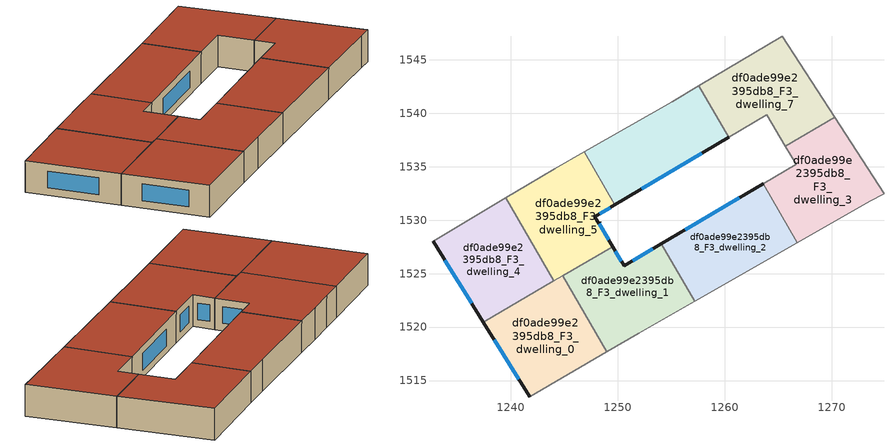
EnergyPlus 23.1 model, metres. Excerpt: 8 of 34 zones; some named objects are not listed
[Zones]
df0ade99e2395db8_F3_dwelling_0
 floor to df0ade99e2395db8_F2_dwelling_0 (EU_floor_Construction): 1244.84,1524.79 1248.97,1517.7 1241.76,1513.48 1237.42,1520.47 z9
 wall outside (EU_wall_Construction): 1237.42,1520.47 1241.76,1513.48 z9:12
 wall to df0ade99e2395db8_F3_dwelling_1 (EU_wall_Construction): 1248.97,1517.7 1244.84,1524.79 z9:12
 wall adiabatic (EU_wall_Construction): 1241.76,1513.48 1248.97,1517.7 z9:12
 wall to df0ade99e2395db8_F3_dwelling_4 (EU_wall_Construction): 1244.02,1524.32 1237.42,1520.47 z9:12
 wall to df0ade99e2395db8_F3_dwelling_5 (EU_wall_Construction): 1244.84,1524.79 1244.02,1524.32 z9:12
 window (EU_Window_Construction): 1238.44,1518.83 1240.74,1515.12 z9.7:11.3
 roof outside (EU_roof_Construction): 1248.97,1517.7 1244.84,1524.79 1237.42,1520.47 1241.76,1513.48 z12
df0ade99e2395db8_F3_dwelling_1
 floor to df0ade99e2395db8_F2_dwelling_1 (EU_floor_Construction): 1254.07,1527.79 1257.19,1522.42 1251.97,1519.45 1248.97,1517.7 1244.84,1524.79 1249.53,1527.52 1250.59,1525.74 z9
 wall outside (EU_wall_Construction): 1254.07,1527.79 1250.59,1525.74 1249.53,1527.52 z9:12
 wall to df0ade99e2395db8_F3_dwelling_2 (EU_wall_Construction): 1257.19,1522.42 1254.07,1527.79 z9:12
 wall adiabatic (EU_wall_Construction): 1248.97,1517.7 1251.97,1519.45 1257.19,1522.42 z9:12
 wall to df0ade99e2395db8_F3_dwelling_5 (EU_wall_Construction): 1249.53,1527.52 1244.84,1524.79 z9:12
 window (EU_Window_Construction): 1250.34,1526.16 1249.78,1527.1 / 1253.25,1527.31 1251.4,1526.22 z9.7:11.3
 roof outside (EU_roof_Construction): 1257.19,1522.42 1254.07,1527.79 1250.59,1525.74 1249.53,1527.52 1244.84,1524.79 1248.97,1517.7 1251.97,1519.45 z12
df0ade99e2395db8_F3_dwelling_2
 floor to df0ade99e2395db8_F2_dwelling_2 (EU_floor_Construction): 1263.59,1533.41 1266.8,1527.9 1257.19,1522.42 1254.07,1527.79 z9
 wall outside (EU_wall_Construction): 1263.59,1533.41 1254.07,1527.79 z9:12
 wall to df0ade99e2395db8_F3_dwelling_3 (EU_wall_Construction): 1266.8,1527.9 1263.59,1533.41 z9:12
 wall adiabatic (EU_wall_Construction): 1257.19,1522.42 1266.8,1527.9 z9:12
 window (EU_Window_Construction): 1261.35,1532.09 1256.3,1529.11 z9.7:11.3
 roof outside (EU_roof_Construction): 1266.8,1527.9 1263.59,1533.41 1254.07,1527.79 1257.19,1522.42 z12
df0ade99e2395db8_F3_dwelling_3
 floor to df0ade99e2395db8_F2_dwelling_3 (EU_floor_Construction): 1270.3,1539.61 1274.9,1532.5 1273.56,1531.75 1266.8,1527.9 1263.59,1533.41 1266.67,1535.24 1265.67,1536.92 z9
 wall adiabatic (EU_wall_Construction): 1265.67,1536.92 1266.67,1535.24 1263.59,1533.41 / 1266.8,1527.9 1273.56,1531.75 1274.9,1532.5 1270.3,1539.61 z9:12
 wall to df0ade99e2395db8_F3_dwelling_7 (EU_wall_Construction): 1270.3,1539.61 1265.67,1536.92 z9:12
 roof outside (EU_roof_Construction): 1273.56,1531.75 1274.9,1532.5 1270.3,1539.61 1265.67,1536.92 1266.67,1535.24 1263.59,1533.41 1266.8,1527.9 z12
df0ade99e2395db8_F3_dwelling_4
 floor to df0ade99e2395db8_F2_dwelling_4 (EU_floor_Construction): 1239.49,1532.09 1244.02,1524.32 1237.42,1520.47 1232.7,1528.05 z9
 wall outside (EU_wall_Construction): 1232.7,1528.05 1237.42,1520.47 z9:12
 wall to df0ade99e2395db8_F3_dwelling_5 (EU_wall_Construction): 1244.02,1524.32 1239.49,1532.09 z9:12
 wall adiabatic (EU_wall_Construction): 1239.49,1532.09 1232.7,1528.05 z9:12
 window (EU_Window_Construction): 1233.81,1526.27 1236.31,1522.25 z9.7:11.3
 roof outside (EU_roof_Construction): 1244.02,1524.32 1239.49,1532.09 1232.7,1528.05 1237.42,1520.47 z12
df0ade99e2395db8_F3_dwelling_5
 floor to df0ade99e2395db8_F2_dwelling_5 (EU_floor_Construction): 1246.84,1536.38 1249.71,1531.45 1247.85,1530.34 1249.53,1527.52 1244.02,1524.32 1239.49,1532.09 1241.55,1533.32 1244.09,1534.81 z9
 wall outside (EU_wall_Construction): 1249.53,1527.52 1247.85,1530.34 1249.71,1531.45 z9:12
 wall adiabatic (EU_wall_Construction): 1246.84,1536.38 1244.09,1534.81 1241.55,1533.32 1239.49,1532.09 z9:12
 wall to df0ade99e2395db8_F3_dwelling_6 (EU_wall_Construction): 1249.71,1531.45 1246.84,1536.38 z9:12
 window (EU_Window_Construction): 1249.13,1528.18 1248.24,1529.68 / 1248.28,1530.6 1249.27,1531.19 z9.7:11.3
 roof outside (EU_roof_Construction): 1249.53,1527.52 1247.85,1530.34 1249.71,1531.45 1246.84,1536.38 1244.09,1534.81 1241.55,1533.32 1239.49,1532.09 1244.02,1524.32 z12
df0ade99e2395db8_F3_dwelling_6
 floor to df0ade99e2395db8_F2_dwelling_6 (EU_floor_Construction): 1257.57,1542.57 1260.37,1537.75 1249.71,1531.45 1246.84,1536.38 1255.11,1541.11 z9
 wall outside (EU_wall_Construction): 1249.71,1531.45 1260.37,1537.75 z9:12
 wall adiabatic (EU_wall_Construction): 1257.57,1542.57 1255.11,1541.11 1246.84,1536.38 z9:12
 wall to df0ade99e2395db8_F3_dwelling_7 (EU_wall_Construction): 1260.37,1537.75 1257.57,1542.57 z9:12
 window (EU_Window_Construction): 1252.21,1532.93 1257.87,1536.27 z9.7:11.3
 roof outside (EU_roof_Construction): 1260.37,1537.75 1257.57,1542.57 1255.11,1541.11 1246.84,1536.38 1249.71,1531.45 z12
df0ade99e2395db8_F3_dwelling_7
 floor to df0ade99e2395db8_F2_dwelling_7 (EU_floor_Construction): 1265.39,1547.21 1270.3,1539.61 1265.67,1536.92 1263.92,1539.85 1260.37,1537.75 1257.57,1542.57 z9
 wall adiabatic (EU_wall_Construction): 1260.37,1537.75 1263.92,1539.85 1265.67,1536.92 / 1270.3,1539.61 1265.39,1547.21 1257.57,1542.57 z9:12
 roof outside (EU_roof_Construction): 1270.3,1539.61 1265.39,1547.21 1257.57,1542.57 1260.37,1537.75 1263.92,1539.85 1265.67,1536.92 z12
[Building]
EU S2 Campaign: North Axis=0; Terrain=City; Solar Distribution=FullExterior
[Site:Location]
Budapest.Ferenc.Liszt.Intl.AP: Latitude=47.437; Longitude=19.256; Time Zone=1; Elevation=185
[SizingPeriod:WeatherFileDays]
AnnualSizingPeriod: Begin Month=1; Begin Day of Month=1; End Month=12; End Day of Month=31; Day of Week for Start Day=Monday; Use Weather File Daylight Saving Period=No; Use Weather File Rain and Snow Indicators=No
[MATERIAL]
EU_InternalMass_Material: Roughness=MediumRough; Thickness=0.1; Conductivity=1; Density=1800; Specific Heat=900; Thermal Absorptance=0.9; Solar Absorptance=0.7; Visible Absorptance=0.7
[MATERIAL:NOMASS] Roughness=MediumRough; Thermal Absorptance=0.9; Solar Absorptance=0.7; Visible Absorptance=0.7
Name | Thermal Resistance
EU_wall_NoMass | 0.832559
EU_roof_NoMass | 1.39638
EU_floor_NoMass | 0.872794
[WINDOWMATERIAL:SIMPLEGLAZINGSYSTEM]
EU_Window_SimpleGlazing: UFactor=2.79869; Solar Heat Gain Coefficient=0.75; Visible Transmittance=0.75
[CONSTRUCTION]
EU_wall_Construction: EU_wall_NoMass
EU_roof_Construction: EU_roof_NoMass
EU_floor_Construction: EU_floor_NoMass
EU_Window_Construction: EU_Window_SimpleGlazing
EU_InternalMass_Construction: EU_InternalMass_Material
[ZONE] Type=1; Multiplier=1; Ceiling Height=autocalculate; Floor Area=autocalculate; Part of Total Floor Area=Yes
Name | Volume
df0ade99e2395db8_F3_dwelling_0; df0ade99e2395db8_F3_dwelling_4 | 208.906
df0ade99e2395db8_F3_dwelling_1 | 208.932
df0ade99e2395db8_F3_dwelling_2 | 208.916
df0ade99e2395db8_F3_dwelling_3 | 208.918
df0ade99e2395db8_F3_dwelling_5 | 208.909
df0ade99e2395db8_F3_dwelling_6 | 208.914
df0ade99e2395db8_F3_dwelling_7 | 208.895
[INTERNALMASS] Construction=EU_InternalMass_Construction
Name | Zone or ZoneList | Surface Area
df0ade99e2395db8_F3_dwelling_0_EU_InternalMass | df0ade99e2395db8_F3_dwelling_0 | 69.6355
df0ade99e2395db8_F3_dwelling_1_EU_InternalMass | df0ade99e2395db8_F3_dwelling_1 | 69.6381
df0ade99e2395db8_F3_dwelling_2_EU_InternalMass | df0ade99e2395db8_F3_dwelling_2 | 69.6385
df0ade99e2395db8_F3_dwelling_3_EU_InternalMass | df0ade99e2395db8_F3_dwelling_3 | 69.6393
df0ade99e2395db8_F3_dwelling_4_EU_InternalMass | df0ade99e2395db8_F3_dwelling_4 | 69.6356
df0ade99e2395db8_F3_dwelling_5_EU_InternalMass | df0ade99e2395db8_F3_dwelling_5 | 69.6362
df0ade99e2395db8_F3_dwelling_6_EU_InternalMass | df0ade99e2395db8_F3_dwelling_6 | 69.638
df0ade99e2395db8_F3_dwelling_7_EU_InternalMass | df0ade99e2395db8_F3_dwelling_7 | 69.6315
[OTHEREQUIPMENT] Fuel Type=Electricity; Design Level Calculation Method=Watts/Area; Power per Zone Floor Area=1; Fraction Latent=0; Fraction Radiant=0; Fraction Lost=0; Carbon Dioxide Generation Rate=0; EndUse Subcategory=EU_Step8_InternalGains
Name | Zone or ZoneList or Space or SpaceList | Schedule
EU_Step8_InternalGain_df0ade99e2395db8_F3_dwelling_0_f000 | df0ade99e2395db8_F3_dwelling_0 | EU_Step8_GainSchedule_df0ade99e2395db8_F3_dwelling_0_f000
EU_Step8_InternalGain_df0ade99e2395db8_F3_dwelling_1_f000 | df0ade99e2395db8_F3_dwelling_1 | EU_Step8_GainSchedule_df0ade99e2395db8_F3_dwelling_1_f000
EU_Step8_InternalGain_df0ade99e2395db8_F3_dwelling_2_f000 | df0ade99e2395db8_F3_dwelling_2 | EU_Step8_GainSchedule_df0ade99e2395db8_F3_dwelling_2_f000
EU_Step8_InternalGain_df0ade99e2395db8_F3_dwelling_3_f000 | df0ade99e2395db8_F3_dwelling_3 | EU_Step8_GainSchedule_df0ade99e2395db8_F3_dwelling_3_f000
EU_Step8_InternalGain_df0ade99e2395db8_F3_dwelling_4_f000 | df0ade99e2395db8_F3_dwelling_4 | EU_Step8_GainSchedule_df0ade99e2395db8_F3_dwelling_4_f000
EU_Step8_InternalGain_df0ade99e2395db8_F3_dwelling_5_f000 | df0ade99e2395db8_F3_dwelling_5 | EU_Step8_GainSchedule_df0ade99e2395db8_F3_dwelling_5_f000
EU_Step8_InternalGain_df0ade99e2395db8_F3_dwelling_6_f000 | df0ade99e2395db8_F3_dwelling_6 | EU_Step8_GainSchedule_df0ade99e2395db8_F3_dwelling_6_f000
EU_Step8_InternalGain_df0ade99e2395db8_F3_dwelling_7_f000 | df0ade99e2395db8_F3_dwelling_7 | EU_Step8_GainSchedule_df0ade99e2395db8_F3_dwelling_7_f000
[ZONEVENTILATION:DESIGNFLOWRATE] Schedule=EU_AlwaysOn; Design Flow Rate Calculation Method=AirChanges/Hour; Air Changes per Hour=0.475469; Ventilation Type=Natural; Fan Pressure Rise=0; Fan Total Efficiency=1; Constant Term Coefficient=1; Temperature Term Coefficient=0; Velocity Term Coefficient=0; Velocity Squared Term Coefficient=0; Minimum Indoor Temperature=-100; Maximum Indoor Temperature=100; Delta Temperature=-100; Minimum Outdoor Temperature=-100; Maximum Outdoor Temperature=100; Maximum Wind Speed=40
Name | Zone or ZoneList or Space or SpaceList
EU_ConstantAir_df0ade99e2395db8_F3_dwelling_0 | df0ade99e2395db8_F3_dwelling_0
EU_ConstantAir_df0ade99e2395db8_F3_dwelling_1 | df0ade99e2395db8_F3_dwelling_1
EU_ConstantAir_df0ade99e2395db8_F3_dwelling_2 | df0ade99e2395db8_F3_dwelling_2
EU_ConstantAir_df0ade99e2395db8_F3_dwelling_3 | df0ade99e2395db8_F3_dwelling_3
EU_ConstantAir_df0ade99e2395db8_F3_dwelling_4 | df0ade99e2395db8_F3_dwelling_4
EU_ConstantAir_df0ade99e2395db8_F3_dwelling_5 | df0ade99e2395db8_F3_dwelling_5
EU_ConstantAir_df0ade99e2395db8_F3_dwelling_6 | df0ade99e2395db8_F3_dwelling_6
EU_ConstantAir_df0ade99e2395db8_F3_dwelling_7 | df0ade99e2395db8_F3_dwelling_7
[HVACTEMPLATE:ZONE:IDEALLOADSAIRSYSTEM] System Availability Schedule=EU_AlwaysOn; Maximum Heating Supply Air Temperature=50; Minimum Cooling Supply Air Temperature=13; Maximum Heating Supply Air Humidity Ratio=0.0156; Minimum Cooling Supply Air Humidity Ratio=0.0077; Heating Limit=NoLimit; Cooling Limit=NoLimit; Heating Availability Schedule=EU_AlwaysOn; Cooling Availability Schedule=EU_CoolingOff; Dehumidification Control Type=ConstantSensibleHeatRatio; Cooling Sensible Heat Ratio=0.7; Dehumidification Setpoint=60; Humidification Control Type=None; Humidification Setpoint=30; Outdoor Air Method=None; Outdoor Air Flow Rate per Person=0.00944; Outdoor Air Flow Rate per Zone Floor Area=0; Outdoor Air Flow Rate per Zone=0; Demand Controlled Ventilation Type=None; Outdoor Air Economizer Type=NoEconomizer; Heat Recovery Type=None; Sensible Heat Recovery Effectiveness=0.7; Latent Heat Recovery Effectiveness=0.65
Name | Template Thermostat
df0ade99e2395db8_F3_dwelling_0 | EU_HeatOnly_df0ade99e2395db8_F3_dwelling_0
df0ade99e2395db8_F3_dwelling_1 | EU_HeatOnly_df0ade99e2395db8_F3_dwelling_1
df0ade99e2395db8_F3_dwelling_2 | EU_HeatOnly_df0ade99e2395db8_F3_dwelling_2
df0ade99e2395db8_F3_dwelling_3 | EU_HeatOnly_df0ade99e2395db8_F3_dwelling_3
df0ade99e2395db8_F3_dwelling_4 | EU_HeatOnly_df0ade99e2395db8_F3_dwelling_4
df0ade99e2395db8_F3_dwelling_5 | EU_HeatOnly_df0ade99e2395db8_F3_dwelling_5
df0ade99e2395db8_F3_dwelling_6 | EU_HeatOnly_df0ade99e2395db8_F3_dwelling_6
df0ade99e2395db8_F3_dwelling_7 | EU_HeatOnly_df0ade99e2395db8_F3_dwelling_7
[SIZING:ZONE] Zone Cooling Design Supply Air Temperature Input Method=SupplyAirTemperature; Zone Cooling Design Supply Air Temperature=13; Zone Heating Design Supply Air Temperature Input Method=SupplyAirTemperature; Zone Heating Design Supply Air Temperature=50; Zone Cooling Design Supply Air Humidity Ratio=0.008; Zone Heating Design Supply Air Humidity Ratio=0.008; Cooling Design Air Flow Method=DesignDay; Cooling Design Air Flow Rate=0; Cooling Minimum Air Flow per Zone Floor Area=0.000762; Cooling Minimum Air Flow=0; Cooling Minimum Air Flow Fraction=0.2; Heating Design Air Flow Method=DesignDay; Heating Design Air Flow Rate=0; Heating Maximum Air Flow per Zone Floor Area=0.002032; Heating Maximum Air Flow=0.141576; Heating Maximum Air Flow Fraction=0.3; Account for Dedicated Outdoor Air System=No; Dedicated Outdoor Air System Control Strategy=NeutralSupplyAir; Dedicated Outdoor Air Low Setpoint Temperature for Design=autosize; Dedicated Outdoor Air High Setpoint Temperature for Design=autosize; Zone Load Sizing Method=Sensible Load Only No Latent Load; Zone Latent Cooling Design Supply Air Humidity Ratio Input Method=HumidityRatioDifference; Zone Cooling Design Supply Air Humidity Ratio Difference=0.005; Zone Latent Heating Design Supply Air Humidity Ratio Input Method=HumidityRatioDifference; Zone Humidification Design Supply Air Humidity Ratio Difference=0.005
df0ade99e2395db8_F3_dwelling_0; df0ade99e2395db8_F3_dwelling_1; df0ade99e2395db8_F3_dwelling_2; df0ade99e2395db8_F3_dwelling_3; df0ade99e2395db8_F3_dwelling_4; df0ade99e2395db8_F3_dwelling_5; df0ade99e2395db8_F3_dwelling_6; df0ade99e2395db8_F3_dwelling_7
[SCHEDULE:CONSTANT]
Name | Hourly Value
EU_AlwaysOn | 1
EU_CoolingOff | 0
[SCHEDULE:FILE] Column Number=1; Rows to Skip at Top=0; Number of Hours of Data=8760; Column Separator=Comma; Interpolate to Timestep=No; Minutes per Item=60; Adjust Schedule for Daylight Savings=Yes
Name | File
EU_Step8_GainSchedule_df0ade99e2395db8_F3_dwelling_0_f000 | ../../schedules/df0ade99e2395db8/df0ade99e2395db8_F3_dwelling_0_f000_gain.csv
EU_Step8_GainSchedule_df0ade99e2395db8_F3_dwelling_1_f000 | ../../schedules/df0ade99e2395db8/df0ade99e2395db8_F3_dwelling_1_f000_gain.csv
EU_Step8_GainSchedule_df0ade99e2395db8_F3_dwelling_2_f000 | ../../schedules/df0ade99e2395db8/df0ade99e2395db8_F3_dwelling_2_f000_gain.csv
EU_Step8_GainSchedule_df0ade99e2395db8_F3_dwelling_3_f000 | ../../schedules/df0ade99e2395db8/df0ade99e2395db8_F3_dwelling_3_f000_gain.csv
EU_Step8_GainSchedule_df0ade99e2395db8_F3_dwelling_4_f000 | ../../schedules/df0ade99e2395db8/df0ade99e2395db8_F3_dwelling_4_f000_gain.csv
EU_Step8_GainSchedule_df0ade99e2395db8_F3_dwelling_5_f000 | ../../schedules/df0ade99e2395db8/df0ade99e2395db8_F3_dwelling_5_f000_gain.csv
EU_Step8_GainSchedule_df0ade99e2395db8_F3_dwelling_6_f000 | ../../schedules/df0ade99e2395db8/df0ade99e2395db8_F3_dwelling_6_f000_gain.csv
EU_Step8_GainSchedule_df0ade99e2395db8_F3_dwelling_7_f000 | ../../schedules/df0ade99e2395db8/df0ade99e2395db8_F3_dwelling_7_f000_gain.csv
